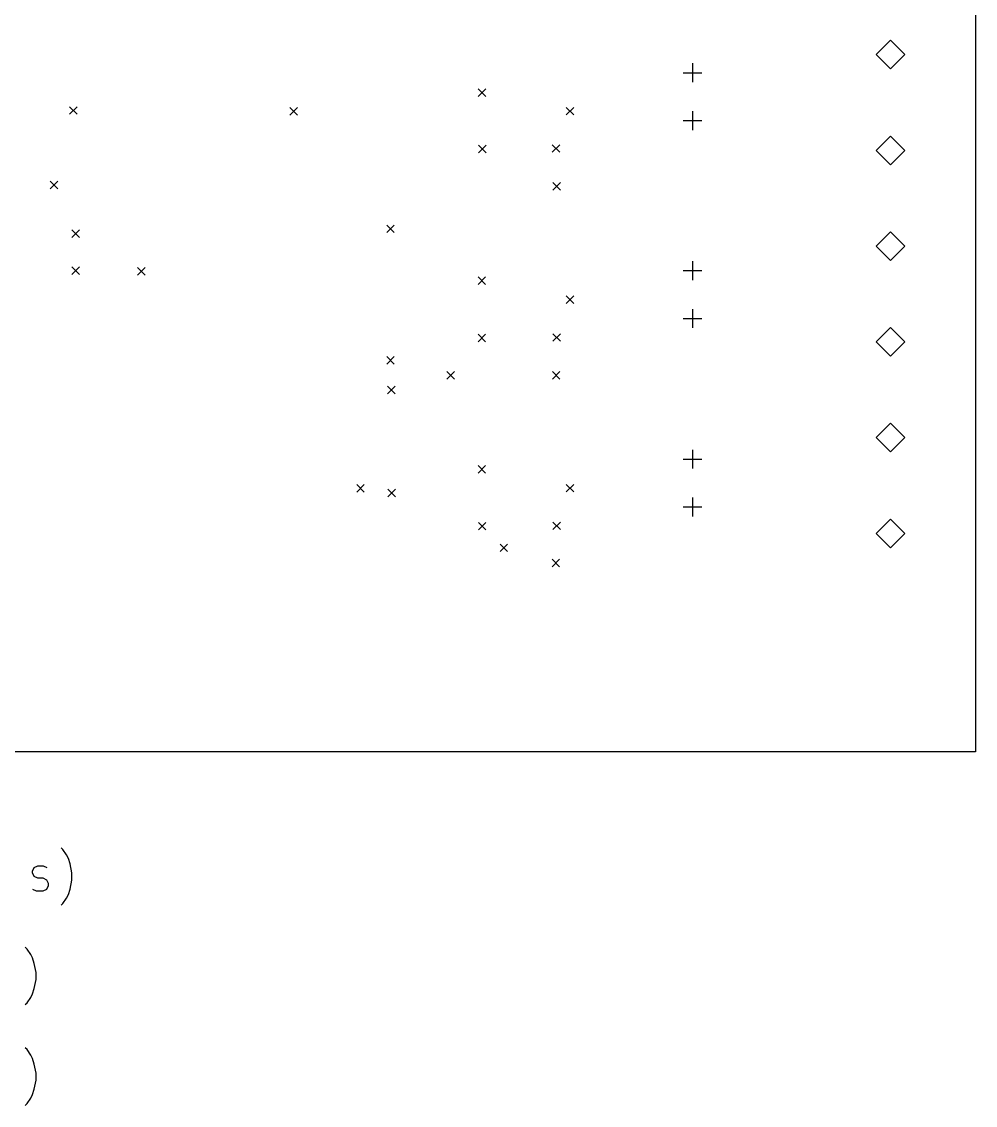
# Model space of a CAD drawing. Extents: x 1.69 to 5.71, y -7.26 to -2.36.
# Drawn here: x 3.717 to 5.709, y -7.037 to -4.774 of the extents above; entities that cross this region are included whole.
import ezdxf

# ---------------------------------------------------------------- set-up
doc = ezdxf.new("R2010")
doc.units = 0
doc.header["$MEASUREMENT"] = 0
doc.layers.add('BLACK', color=7, linetype='CONTINUOUS')

msp = doc.modelspace()

# ---------------------------------------------------------------- linework, layer by layer
at = {"layer": 'BLACK', "linetype": 'CONTINUOUS'}
for p, q in [((5.7087, -2.3622), (5.7087, -6.2992)), ((5.5315, -4.8126), (5.5016, -4.8425)), ((5.5614, -4.8425), (5.5315, -4.8126)), ((5.5016, -4.8425), (5.5315, -4.8724)), ((5.5315, -4.8724), (5.5614, -4.8425)), ((5.1181, -4.8606), (5.1181, -4.9)), ((5.0984, -4.8803), (5.1378, -4.8803)), ((4.6705, -4.9142), (4.6862, -4.9299)), ((4.6862, -4.9142), (4.6705, -4.9299)), ((3.8173, -4.9512), (3.8331, -4.9669)), ((3.8331, -4.9512), (3.8173, -4.9669)), ((4.2772, -4.9531), (4.2929, -4.9689)), ((4.2929, -4.9531), (4.2772, -4.9689)), ((4.8543, -4.9528), (4.8701, -4.9685)), ((4.8701, -4.9528), (4.8543, -4.9685)), ((5.1181, -4.9606), (5.1181, -5)), ((5.0984, -4.9803), (5.1378, -4.9803)), ((5.5315, -5.0126), (5.5016, -5.0425)), ((5.5614, -5.0425), (5.5315, -5.0126)), ((4.6713, -5.0319), (4.687, -5.0476)), ((4.687, -5.0319), (4.6713, -5.0476)), ((4.8252, -5.0307), (4.8409, -5.0465)), ((4.8409, -5.0307), (4.8252, -5.0465)), ((5.5016, -5.0425), (5.5315, -5.0724)), ((5.5315, -5.0724), (5.5614, -5.0425)), ((3.7768, -5.1071), (3.7925, -5.1228)), ((3.7925, -5.1071), (3.7768, -5.1228)), ((4.8264, -5.1098), (4.8421, -5.1256)), ((4.8421, -5.1098), (4.8264, -5.1256)), ((4.4795, -5.1984), (4.4953, -5.2142)), ((4.4953, -5.1984), (4.4795, -5.2142)), ((3.822, -5.2087), (3.8378, -5.2244)), ((3.8378, -5.2087), (3.822, -5.2244)), ((5.5315, -5.2126), (5.5016, -5.2425)), ((5.5614, -5.2425), (5.5315, -5.2126)), ((5.5016, -5.2425), (5.5315, -5.2724)), ((5.5315, -5.2724), (5.5614, -5.2425)), ((5.1181, -5.274), (5.1181, -5.3134)), ((3.822, -5.2858), (3.8378, -5.3016)), ((3.8378, -5.2858), (3.822, -5.3016)), ((3.9591, -5.287), (3.9748, -5.3028)), ((3.9748, -5.287), (3.9591, -5.3028)), ((5.0984, -5.2937), (5.1378, -5.2937)), ((4.6701, -5.3067), (4.6858, -5.3224)), ((4.6858, -5.3067), (4.6701, -5.3224)), ((4.8543, -5.3465), (4.8701, -5.3622)), ((4.8701, -5.3465), (4.8543, -5.3622)), ((5.1181, -5.374), (5.1181, -5.4134)), ((5.0984, -5.3937), (5.1378, -5.3937)), ((4.6701, -5.4264), (4.6858, -5.4421)), ((4.6858, -5.4264), (4.6701, -5.4421)), ((4.8264, -5.4256), (4.8421, -5.4413)), ((4.8421, -5.4256), (4.8264, -5.4413)), ((5.5315, -5.4126), (5.5016, -5.4425)), ((5.5614, -5.4425), (5.5315, -5.4126)), ((5.5016, -5.4425), (5.5315, -5.4724)), ((5.5315, -5.4724), (5.5614, -5.4425)), ((4.4795, -5.4732), (4.4953, -5.489)), ((4.4953, -5.4732), (4.4795, -5.489)), ((4.6051, -5.5047), (4.6209, -5.5205)), ((4.6209, -5.5047), (4.6051, -5.5205)), ((4.8256, -5.5043), (4.8413, -5.5201)), ((4.8413, -5.5043), (4.8256, -5.5201)), ((4.4811, -5.535), (4.4969, -5.5508)), ((4.4969, -5.535), (4.4811, -5.5508)), ((5.5315, -5.6126), (5.5016, -5.6425)), ((5.5614, -5.6425), (5.5315, -5.6126)), ((5.5016, -5.6425), (5.5315, -5.6724)), ((5.5315, -5.6724), (5.5614, -5.6425)), ((5.1181, -5.6677), (5.1181, -5.7071)), ((4.6701, -5.7008), (4.6858, -5.7165)), ((4.6858, -5.7008), (4.6701, -5.7165)), ((5.0984, -5.6874), (5.1378, -5.6874)), ((4.4169, -5.7406), (4.4327, -5.7563)), ((4.4327, -5.7406), (4.4169, -5.7563)), ((4.8543, -5.7402), (4.8701, -5.7559)), ((4.8701, -5.7402), (4.8543, -5.7559)), ((4.4819, -5.7504), (4.4976, -5.7661)), ((4.4976, -5.7504), (4.4819, -5.7661)), ((5.1181, -5.7677), (5.1181, -5.8071)), ((5.0984, -5.7874), (5.1378, -5.7874)), ((5.5315, -5.8126), (5.5016, -5.8425)), ((5.5614, -5.8425), (5.5315, -5.8126)), ((4.6709, -5.8197), (4.6866, -5.8354)), ((4.6866, -5.8197), (4.6709, -5.8354)), ((4.8264, -5.8189), (4.8421, -5.8346)), ((4.8421, -5.8189), (4.8264, -5.8346)), ((5.5016, -5.8425), (5.5315, -5.8724)), ((5.5315, -5.8724), (5.5614, -5.8425)), ((4.7161, -5.865), (4.7319, -5.8807)), ((4.7319, -5.865), (4.7161, -5.8807)), ((4.8248, -5.8965), (4.8406, -5.9122)), ((4.8406, -5.8965), (4.8248, -5.9122)), ((5.7087, -6.2992), (1.7717, -6.2992)), ((3.8034, -6.5029), (3.7996, -6.4992)), ((3.8109, -6.5142), (3.8034, -6.5029)), ((3.8146, -6.5217), (3.8109, -6.5142)), ((3.7396, -6.5479), (3.7434, -6.5404)), ((3.7434, -6.5404), (3.7509, -6.5367)), ((3.7509, -6.5367), (3.7621, -6.5367)), ((3.7621, -6.5367), (3.7696, -6.5404)), ((3.8184, -6.5329), (3.8146, -6.5217)), ((3.8221, -6.5517), (3.8184, -6.5329)), ((3.7396, -6.5517), (3.7396, -6.5479)), ((3.7434, -6.5592), (3.7396, -6.5517)), ((3.7509, -6.5629), (3.7434, -6.5592)), ((3.7621, -6.5629), (3.7509, -6.5629)), ((3.7696, -6.5667), (3.7621, -6.5629)), ((3.8221, -6.5667), (3.8221, -6.5517)), ((3.7396, -6.5854), (3.7471, -6.5892)), ((3.7621, -6.5892), (3.7696, -6.5854)), ((3.7734, -6.5742), (3.7696, -6.5667)), ((3.7696, -6.5854), (3.7734, -6.5779)), ((3.7734, -6.5779), (3.7734, -6.5742)), ((3.8146, -6.5967), (3.8184, -6.5854)), ((3.8184, -6.5854), (3.8221, -6.5667)), ((3.7471, -6.5892), (3.7621, -6.5892)), ((3.8034, -6.6154), (3.8109, -6.6042)), ((3.8109, -6.6042), (3.8146, -6.5967)), ((3.7996, -6.6192), (3.8034, -6.6154)), ((3.7284, -6.7108), (3.7246, -6.7071)), ((3.7359, -6.7221), (3.7284, -6.7108)), ((3.7396, -6.7295), (3.7359, -6.7221)), ((3.7434, -6.7408), (3.7396, -6.7295)), ((3.7471, -6.7595), (3.7434, -6.7408)), ((3.7471, -6.7745), (3.7471, -6.7595)), ((3.7434, -6.7933), (3.7471, -6.7745)), ((3.7284, -6.8233), (3.7359, -6.812)), ((3.7359, -6.812), (3.7396, -6.8045)), ((3.7396, -6.8045), (3.7434, -6.7933)), ((3.7246, -6.827), (3.7284, -6.8233)), ((3.7284, -6.921), (3.7246, -6.9173)), ((3.7359, -6.9323), (3.7284, -6.921)), ((3.7396, -6.9398), (3.7359, -6.9323)), ((3.7434, -6.951), (3.7396, -6.9398)), ((3.7471, -6.9698), (3.7434, -6.951)), ((3.7471, -6.9848), (3.7471, -6.9698)), ((3.7434, -7.0035), (3.7471, -6.9848)), ((3.7359, -7.0223), (3.7396, -7.0148)), ((3.7396, -7.0148), (3.7434, -7.0035)), ((3.7246, -7.0373), (3.7284, -7.0335)), ((3.7284, -7.0335), (3.7359, -7.0223))]:
    msp.add_line(p, q, dxfattribs=at)

doc.saveas('drawing.dxf')
